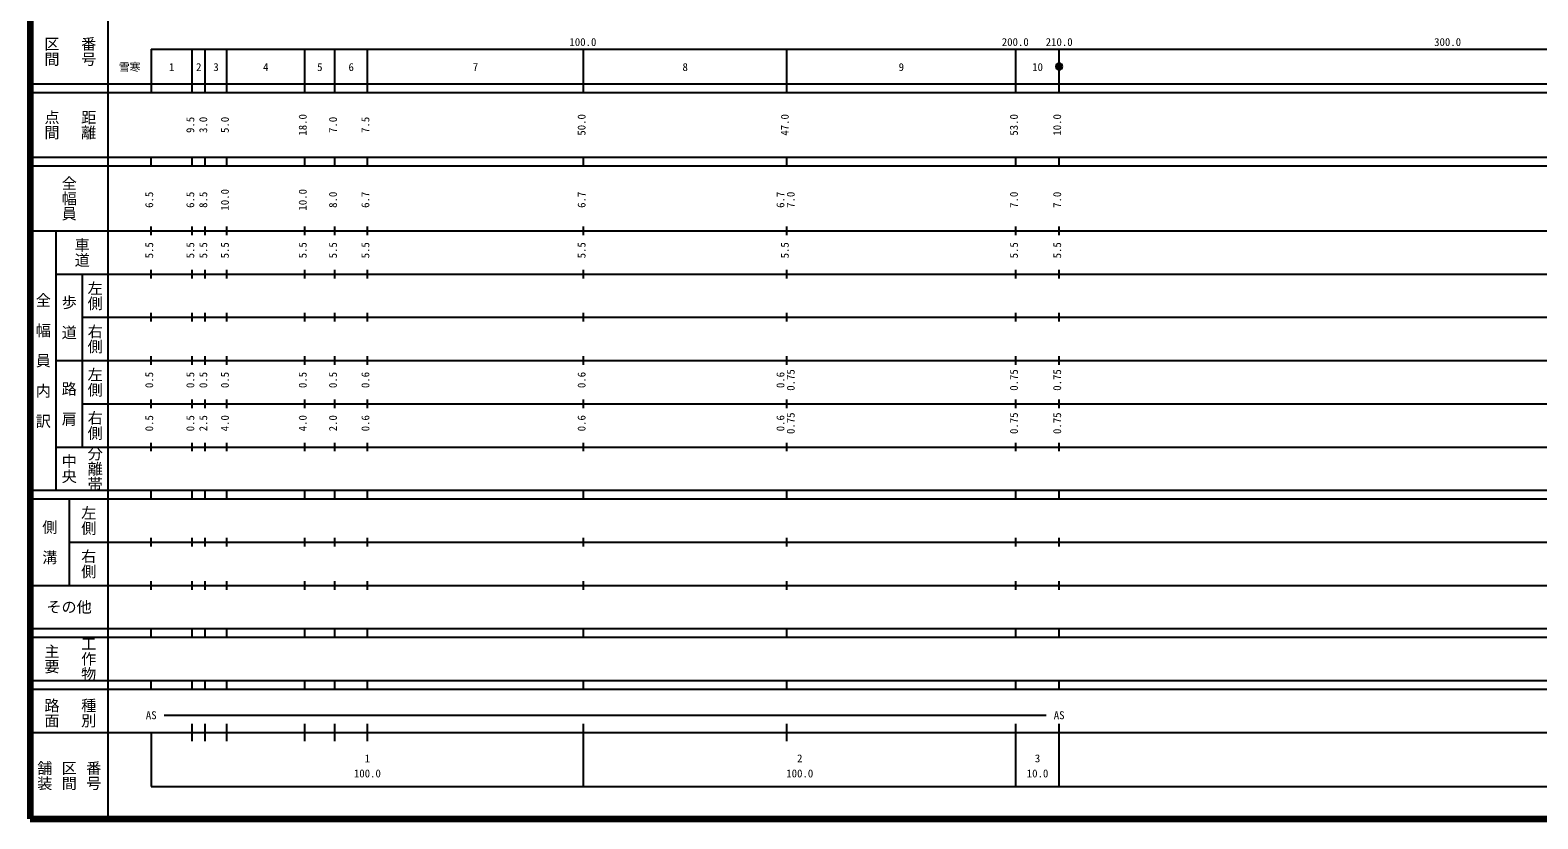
# Model space of a CAD drawing. Units: millimetres on the paper, enlarged 1000 times. Extents: x 40000 to 680000, y 20000 to 380000.
# Drawn here: x 40000 to 388715, y 20000 to 202409 of the extents above; entities that cross this region are included whole.
import ezdxf
from ezdxf.enums import TextEntityAlignment as Align

# ---------------------------------------------------------------- set-up
doc = ezdxf.new("R2010")
doc.units = ezdxf.units.MM
doc.header["$LTSCALE"] = 1000
doc.layers.add('M-TTL', color=2, linetype='Continuous', lineweight=140)
doc.layers.add('M-TTL-BAND', color=7, linetype='Continuous', lineweight=25)
doc.styles.add('@ＭＳ ゴシック', font='')
doc.styles.add('ＭＳ ゴシック', font='')
doc.styles.get('@ＭＳ ゴシック').set_extended_font_data('@MS Gothic')
doc.styles.get('ＭＳ ゴシック').set_extended_font_data('MS Gothic')

msp = doc.modelspace()

# ---------------------------------------------------------------- hatches: boundary and pattern name
at = {"layer": 'M-TTL-BAND'}
msp.add_hatch(color=256, dxfattribs=at).paths.add_polyline_path([(278750, 194000, 1), (277250, 194000, 1)])

# ---------------------------------------------------------------- linework, layer by layer
at = {"layer": 'M-TTL'}
for p, q in [((40000, 380000), (40000, 20000)), ((40000, 20000), (680000, 20000))]:
    msp.add_line(p, q, dxfattribs=at)
at = {"layer": 'M-TTL-BAND'}
for p, q in [((58000, 370000), (58000, 20000)), ((68000, 198000), (579000, 198000)), ((68000, 198000), (68000, 188000)), ((77500, 188000), (77500, 198000)), ((80500, 188000), (80500, 198000)), ((85500, 188000), (85500, 198000)), ((103500, 188000), (103500, 198000)), ((110500, 188000), (110500, 198000)), ((118000, 188000), (118000, 198000)), ((168000, 188000), (168000, 198000)), ((215000, 188000), (215000, 198000)), ((268000, 188000), (268000, 198000)), ((278000, 188000), (278000, 198000)), ((40000, 190000), (579000, 190000)), ((40000, 188000), (579000, 188000)), ((40000, 173000), (579000, 173000)), ((40000, 171000), (579000, 171000)), ((68000, 171000), (68000, 173000)), ((77500, 171000), (77500, 173000)), ((80500, 171000), (80500, 173000)), ((85500, 171000), (85500, 173000)), ((103500, 171000), (103500, 173000)), ((110500, 171000), (110500, 173000)), ((118000, 171000), (118000, 173000)), ((168000, 171000), (168000, 173000)), ((215000, 171000), (215000, 173000)), ((268000, 171000), (268000, 173000)), ((278000, 171000), (278000, 173000)), ((68000, 155000), (68000, 157000)), ((77500, 155000), (77500, 157000)), ((80500, 155000), (80500, 157000)), ((85500, 155000), (85500, 157000)), ((103500, 155000), (103500, 157000)), ((110500, 155000), (110500, 157000)), ((118000, 155000), (118000, 157000)), ((168000, 155000), (168000, 157000)), ((215000, 155000), (215000, 157000)), ((268000, 155000), (268000, 157000)), ((278000, 155000), (278000, 157000)), ((40000, 156000), (579000, 156000)), ((46000, 96000), (46000, 156000)), ((68000, 145000), (68000, 147000)), ((77500, 145000), (77500, 147000)), ((80500, 145000), (80500, 147000)), ((85500, 145000), (85500, 147000)), ((103500, 145000), (103500, 147000)), ((110500, 145000), (110500, 147000)), ((118000, 145000), (118000, 147000)), ((168000, 145000), (168000, 147000)), ((215000, 145000), (215000, 147000)), ((268000, 145000), (268000, 147000)), ((278000, 145000), (278000, 147000)), ((46000, 146000), (579000, 146000)), ((52000, 146000), (52000, 106000)), ((52000, 136000), (579000, 136000)), ((68000, 135000), (68000, 137000)), ((77500, 135000), (77500, 137000)), ((80500, 135000), (80500, 137000)), ((85500, 135000), (85500, 137000)), ((103500, 135000), (103500, 137000)), ((110500, 135000), (110500, 137000)), ((118000, 135000), (118000, 137000)), ((168000, 135000), (168000, 137000)), ((215000, 135000), (215000, 137000)), ((268000, 135000), (268000, 137000)), ((278000, 135000), (278000, 137000)), ((46000, 126000), (579000, 126000)), ((68000, 125000), (68000, 127000)), ((77500, 125000), (77500, 127000)), ((80500, 125000), (80500, 127000)), ((85500, 125000), (85500, 127000)), ((103500, 125000), (103500, 127000)), ((110500, 125000), (110500, 127000)), ((118000, 125000), (118000, 127000)), ((168000, 125000), (168000, 127000)), ((215000, 125000), (215000, 127000)), ((268000, 125000), (268000, 127000)), ((278000, 125000), (278000, 127000)), ((52000, 116000), (579000, 116000)), ((68000, 115000), (68000, 117000)), ((77500, 115000), (77500, 117000)), ((80500, 115000), (80500, 117000)), ((85500, 115000), (85500, 117000)), ((103500, 115000), (103500, 117000)), ((110500, 115000), (110500, 117000)), ((118000, 115000), (118000, 117000)), ((168000, 115000), (168000, 117000)), ((215000, 115000), (215000, 117000)), ((268000, 115000), (268000, 117000)), ((278000, 115000), (278000, 117000)), ((46000, 106000), (579000, 106000)), ((68000, 105000), (68000, 107000)), ((77500, 105000), (77500, 107000)), ((80500, 105000), (80500, 107000)), ((85500, 105000), (85500, 107000)), ((103500, 105000), (103500, 107000)), ((110500, 105000), (110500, 107000)), ((118000, 105000), (118000, 107000)), ((168000, 105000), (168000, 107000)), ((215000, 105000), (215000, 107000)), ((268000, 105000), (268000, 107000)), ((278000, 105000), (278000, 107000)), ((40000, 96000), (579000, 96000)), ((68000, 94000), (68000, 96000)), ((77500, 94000), (77500, 96000)), ((80500, 94000), (80500, 96000)), ((85500, 94000), (85500, 96000)), ((103500, 94000), (103500, 96000)), ((110500, 94000), (110500, 96000)), ((118000, 94000), (118000, 96000)), ((168000, 94000), (168000, 96000)), ((215000, 94000), (215000, 96000)), ((268000, 94000), (268000, 96000)), ((278000, 94000), (278000, 96000)), ((40000, 94000), (579000, 94000)), ((49000, 94000), (49000, 74000)), ((49000, 84000), (579000, 84000)), ((68000, 83000), (68000, 85000)), ((77500, 83000), (77500, 85000)), ((80500, 83000), (80500, 85000)), ((85500, 83000), (85500, 85000)), ((103500, 83000), (103500, 85000)), ((110500, 83000), (110500, 85000)), ((118000, 83000), (118000, 85000)), ((168000, 83000), (168000, 85000)), ((215000, 83000), (215000, 85000)), ((268000, 83000), (268000, 85000)), ((278000, 83000), (278000, 85000)), ((40000, 74000), (579000, 74000)), ((68000, 73000), (68000, 75000)), ((77500, 73000), (77500, 75000)), ((80500, 73000), (80500, 75000)), ((85500, 73000), (85500, 75000)), ((103500, 73000), (103500, 75000)), ((110500, 73000), (110500, 75000)), ((118000, 73000), (118000, 75000)), ((168000, 73000), (168000, 75000)), ((215000, 73000), (215000, 75000)), ((268000, 73000), (268000, 75000)), ((278000, 73000), (278000, 75000)), ((40000, 64000), (579000, 64000)), ((68000, 62000), (68000, 64000)), ((77500, 62000), (77500, 64000)), ((80500, 62000), (80500, 64000)), ((85500, 62000), (85500, 64000)), ((103500, 62000), (103500, 64000)), ((110500, 62000), (110500, 64000)), ((118000, 62000), (118000, 64000)), ((168000, 62000), (168000, 64000)), ((215000, 62000), (215000, 64000)), ((268000, 62000), (268000, 64000)), ((278000, 62000), (278000, 64000)), ((40000, 62000), (579000, 62000)), ((40000, 52000), (579000, 52000)), ((40000, 50000), (579000, 50000)), ((68000, 50000), (68000, 52000)), ((77500, 50000), (77500, 52000)), ((80500, 50000), (80500, 52000)), ((85500, 50000), (85500, 52000)), ((103500, 50000), (103500, 52000)), ((110500, 50000), (110500, 52000)), ((118000, 50000), (118000, 52000)), ((168000, 50000), (168000, 52000)), ((215000, 50000), (215000, 52000)), ((268000, 50000), (268000, 52000)), ((278000, 50000), (278000, 52000)), ((71000, 44000), (275000, 44000)), ((77500, 38000), (77500, 42000)), ((80500, 38000), (80500, 42000)), ((85500, 38000), (85500, 42000)), ((103500, 38000), (103500, 42000)), ((110500, 38000), (110500, 42000)), ((118000, 38000), (118000, 42000)), ((168000, 27500), (168000, 42000)), ((215000, 38000), (215000, 42000)), ((268000, 27500), (268000, 42000)), ((278000, 27500), (278000, 42000)), ((40000, 40000), (579000, 40000)), ((68000, 40000), (68000, 27500)), ((68000, 27500), (579000, 27500))]:
    msp.add_line(p, q, dxfattribs=at)
msp.add_lwpolyline([(278750, 194000, 1), (277250, 194000, 1)], format="xyb", close=True, dxfattribs=at)

# ---------------------------------------------------------------- texts
at = {"layer": 'M-TTL-BAND', "style": '@ＭＳ ゴシック'}
for s, p in [('区間', (45000, 197500)), ('番号', (53500, 197500)), ('点間', (45000, 180500)), ('距離', (53500, 180500)), ('全幅員', (49000, 163500)), ('車道', (52000, 151000)), ('左側', (55000, 141000)), ('全\u3000幅\u3000員\u3000内\u3000訳', (43000, 126000)), ('歩\u3000道', (49000, 136000)), ('右側', (55000, 131000)), ('左側', (55000, 121000)), ('路\u3000肩', (49000, 116000)), ('右側', (55000, 111000)), ('分離帯', (55000, 101000)), ('中央', (49000, 101000)), ('左側', (53500, 89000)), ('側\u3000溝', (44500, 84000)), ('右側', (53500, 79000)), ('主要', (45000, 57000)), ('工作物', (53500, 57000)), ('路面', (45000, 44500)), ('種別', (53500, 44500)), ('舗装', (43333, 30000)), ('区間', (49000, 30000)), ('番号', (54667, 30000))]:
    msp.add_text(s, height=2566, rotation=270, dxfattribs=at).set_placement(p, align=Align.MIDDLE_CENTER)
at = {"layer": 'M-TTL-BAND', "style": 'ＭＳ ゴシック'}
for s, p in [('100.0', (167844, 198195)), ('200.0', (267844, 198195)), ('210.0', (278000, 198195)), ('300.0', (367844, 198195)), ('雪寒', (63017, 192405)), ('1', (72750, 192405)), ('2', (79000, 192405)), ('3', (83000, 192405)), ('4', (94500, 192405)), ('5', (107000, 192405)), ('6', (114250, 192405)), ('7', (143000, 192405)), ('8', (191500, 192405)), ('9', (241500, 192405)), ('10', (273000, 192405)), ('AS', (68000, 42500)), ('AS', (278000, 42500)), ('2', (218000, 32523)), ('3', (273000, 32523)), ('100.0', (118000, 29033)), ('1', (118000, 32523)), ('100.0', (218000, 29033)), ('10.0', (273000, 29033))]:
    msp.add_text(s, height=1833, dxfattribs=at).set_placement(p, align=Align.BOTTOM_CENTER)
for s, p in [('9.5', (78500, 180500)), ('3.0', (81500, 180500)), ('5.0', (86500, 180500)), ('18.0', (104500, 180500)), ('7.0', (111500, 180500)), ('7.5', (119000, 180500)), ('50.0', (169000, 180500)), ('47.0', (216000, 180500)), ('53.0', (269000, 180500)), ('10.0', (279000, 180500)), ('6.5', (69000, 163174)), ('6.5', (78500, 163174)), ('8.5', (81500, 163174)), ('10.0', (86500, 163174)), ('10.0', (104500, 163174)), ('8.0', (111500, 163174)), ('6.7', (119000, 163174)), ('6.7', (169000, 163174)), ('6.7', (215000, 163174)), ('7.0', (217370, 163174)), ('7.0', (269000, 163174)), ('7.0', (279000, 163174)), ('5.5', (69000, 151500)), ('5.5', (78500, 151500)), ('5.5', (81500, 151500)), ('5.5', (86500, 151500)), ('5.5', (104500, 151500)), ('5.5', (111500, 151500)), ('5.5', (119000, 151500)), ('5.5', (169000, 151500)), ('5.5', (216000, 151500)), ('5.5', (269000, 151500)), ('5.5', (279000, 151500)), ('0.5', (69000, 121500)), ('0.5', (78500, 121500)), ('0.5', (81500, 121500)), ('0.5', (86500, 121500)), ('0.5', (104500, 121500)), ('0.5', (111500, 121500)), ('0.6', (119000, 121500)), ('0.6', (169000, 121500)), ('0.6', (215000, 121500)), ('0.75', (217370, 121500)), ('0.75', (269000, 121500)), ('0.75', (279000, 121500)), ('0.5', (69000, 111500)), ('0.5', (78500, 111500)), ('2.5', (81500, 111500)), ('4.0', (86500, 111500)), ('4.0', (104500, 111500)), ('2.0', (111500, 111500)), ('0.6', (119000, 111500)), ('0.6', (169000, 111500)), ('0.6', (215000, 111500)), ('0.75', (217370, 111500)), ('0.75', (269000, 111500)), ('0.75', (279000, 111500))]:
    msp.add_text(s, height=1833, rotation=90, dxfattribs=at).set_placement(p, align=Align.BOTTOM_CENTER)
msp.add_text('その他', height=2566, dxfattribs=at).set_placement((49000, 69000), align=Align.MIDDLE_CENTER)

doc.saveas('drawing.dxf')
